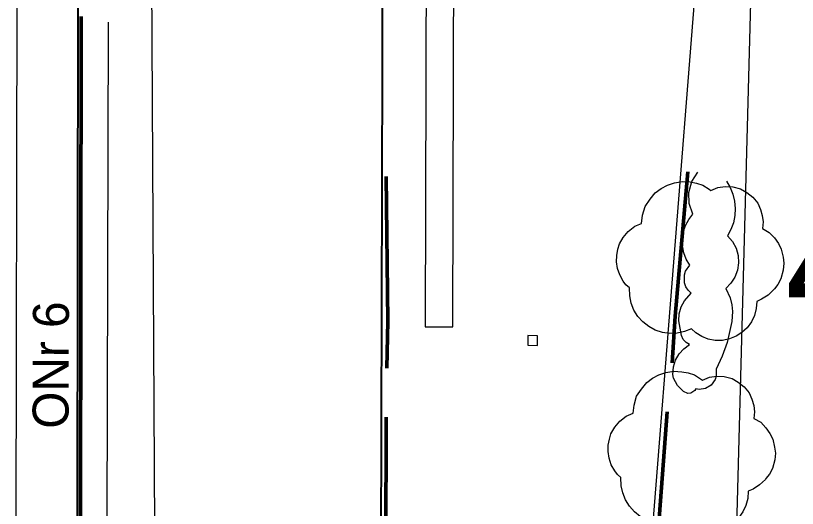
# Model space of a CAD drawing. Header units: metres. Extents: x -208 to 1512, y -277 to 123.
# Drawn here: x 874.89 to 907.51, y 62.93 to 83.48 of the extents above; entities that cross this region are included whole.
import ezdxf

# ---------------------------------------------------------------- set-up
doc = ezdxf.new("R2010")
doc.units = ezdxf.units.M
doc.header["$MEASUREMENT"] = 0
for name, color, linetype in [('740_WienGV_Flwd-Bebauungsplan', 7, 'Continuous'), ('740_WienGV_Flwd-Bebauungsplan Text', 7, 'Continuous'), ('740_WienGV_L_Baum_ -gruppen_ Grünflächen', 7, 'Continuous'), ('740_WienGV_L_Einbauten', 7, 'Continuous'), ('740_WienGV_L_Gebäude', 7, 'Continuous'), ('740_WienGV_L_Mauer_Sockel', 7, 'Continuous'), ('740_WienGV_T_Gebäude', 7, 'Continuous'), ('740_WienGV_T_Straßen_ Gehsteige_ Schienen', 7, 'Continuous'), ('918 Lageplan Beschriftung.x', 7, 'Continuous')]:
    doc.layers.add(name, color=color, linetype=linetype)
doc.styles.add('ERSTELLTER_STIL_12', font='arial.ttf', dxfattribs={"width": 1.000059})
doc.styles.add('ERSTELLTER_STIL_24', font='arial.ttf', dxfattribs={"width": 0.949955})

# ---------------------------------------------------------------- blocks, each defined once
blk = doc.blocks.new('LO0005_2B75[1013]_5', base_point=(896.47, 69.928))
at = {"layer": '740_WienGV_L_Einbauten', "color": 252, "linetype": 'Continuous', "lineweight": 13, "true_color": 0x949494}
for p, q in [((896.273, 70.131), (896.266, 69.731)), ((896.673, 70.124), (896.273, 70.131)), ((896.666, 69.724), (896.673, 70.124)), ((896.266, 69.731), (896.666, 69.724))]:
    blk.add_line(p, q, dxfattribs=at)
blk = doc.blocks.new('GI0007_ATT22(LAUB)_2815[1065]_5', base_point=(903.462, 73.243))
at = {"layer": '740_WienGV_L_Baum_ -gruppen_ Grünflächen', "color": 252, "linetype": 'Continuous', "lineweight": 13, "true_color": 0x949494}
for p, q in [((901.827, 76.272), (902.089, 76.412)), ((902.089, 76.412), (902.384, 76.506)), ((902.384, 76.506), (902.719, 76.559)), ((902.719, 76.559), (903.047, 76.543)), ((903.047, 76.543), (903.305, 76.494)), ((903.305, 76.494), (903.572, 76.409)), ((903.572, 76.409), (903.828, 76.245)), ((904.197, 76.308), (904.507, 76.357)), ((904.507, 76.357), (904.82, 76.342)), ((904.82, 76.342), (905.142, 76.256)), ((901.366, 75.818), (901.585, 76.087)), ((901.585, 76.087), (901.827, 76.272)), ((903.828, 76.245), (903.906, 76.189)), ((903.906, 76.189), (904.197, 76.308)), ((905.142, 76.256), (905.398, 76.107)), ((905.398, 76.107), (905.653, 75.908)), ((901.161, 75.518), (901.366, 75.818)), ((905.653, 75.908), (905.863, 75.656)), ((901.055, 75.152), (901.161, 75.518)), ((905.863, 75.656), (905.972, 75.395)), ((905.972, 75.395), (906.047, 75.135)), ((901.014, 74.814), (901.055, 75.152)), ((906.047, 75.135), (906.082, 74.875)), ((900.728, 74.695), (901.014, 74.814)), ((906.082, 74.875), (906.057, 74.597)), ((900.247, 74.231), (900.456, 74.476)), ((900.456, 74.476), (900.728, 74.695)), ((906.057, 74.597), (906.343, 74.432)), ((906.343, 74.432), (906.558, 74.205)), ((900.088, 73.955), (900.247, 74.231)), ((906.558, 74.205), (906.723, 73.968)), ((899.974, 73.474), (900.024, 73.732)), ((900.024, 73.732), (900.088, 73.955)), ((906.723, 73.968), (906.838, 73.732)), ((906.838, 73.732), (906.921, 73.402)), ((899.97, 73.215), (899.974, 73.474)), ((906.921, 73.402), (906.951, 73.152)), ((900.009, 72.931), (899.97, 73.215)), ((906.951, 73.152), (906.926, 72.864)), ((900.099, 72.661), (900.009, 72.931)), ((906.926, 72.864), (906.825, 72.502)), ((900.248, 72.409), (900.099, 72.661)), ((906.825, 72.502), (906.701, 72.271)), ((900.36, 72.253), (900.248, 72.409)), ((900.507, 72.125), (900.36, 72.253)), ((900.521, 71.787), (900.507, 72.125)), ((906.701, 72.271), (906.559, 72.084)), ((900.58, 71.487), (900.521, 71.787)), ((906.295, 71.825), (906.018, 71.646)), ((906.533, 72.05), (906.295, 71.825)), ((906.559, 72.084), (906.533, 72.05)), ((900.694, 71.196), (900.58, 71.487)), ((905.822, 71.555), (905.797, 71.257)), ((906.018, 71.646), (905.822, 71.555)), ((900.858, 70.934), (900.694, 71.196)), ((905.797, 71.257), (905.722, 70.97)), ((901.068, 70.702), (900.858, 70.934)), ((905.722, 70.97), (905.593, 70.703)), ((901.309, 70.508), (901.068, 70.702)), ((901.585, 70.364), (901.309, 70.508)), ((905.419, 70.463), (905.201, 70.263)), ((905.593, 70.703), (905.419, 70.463)), ((901.882, 70.269), (901.585, 70.364)), ((902.189, 70.223), (901.882, 70.269)), ((902.498, 70.237), (902.189, 70.223)), ((902.803, 70.302), (902.498, 70.237)), ((903.094, 70.421), (902.803, 70.302)), ((903.27, 70.243), (903.094, 70.421)), ((903.521, 70.089), (903.27, 70.243)), ((905.201, 70.263), (904.954, 70.103)), ((903.798, 69.985), (903.521, 70.089)), ((904.09, 69.93), (903.798, 69.985)), ((904.389, 69.934), (904.09, 69.93)), ((904.679, 69.993), (904.389, 69.934)), ((904.954, 70.103), (904.679, 69.993))]:
    blk.add_line(p, q, dxfattribs=at)
blk = doc.blocks.new('GI0007_ATT22(LAUB)_2815[1067]_5', base_point=(903.106, 65.329))
at = {"layer": '740_WienGV_L_Baum_ -gruppen_ Grünflächen', "color": 252, "linetype": 'Continuous', "lineweight": 13, "true_color": 0x949494}
for p, q in [((901.734, 68.497), (902.029, 68.591)), ((902.029, 68.591), (902.363, 68.645)), ((902.363, 68.645), (902.692, 68.629)), ((902.692, 68.629), (902.95, 68.579)), ((902.95, 68.579), (903.217, 68.495)), ((901.23, 68.173), (901.472, 68.357)), ((901.472, 68.357), (901.734, 68.497)), ((903.217, 68.495), (903.473, 68.331)), ((903.473, 68.331), (903.551, 68.274)), ((903.551, 68.274), (903.842, 68.394)), ((903.842, 68.394), (904.152, 68.443)), ((904.152, 68.443), (904.465, 68.427)), ((904.465, 68.427), (904.787, 68.341)), ((904.787, 68.341), (905.043, 68.192)), ((905.043, 68.192), (905.298, 67.994)), ((900.806, 67.603), (901.011, 67.903)), ((901.011, 67.903), (901.23, 68.173)), ((905.298, 67.994), (905.507, 67.741)), ((900.7, 67.237), (900.806, 67.603)), ((905.507, 67.741), (905.617, 67.48)), ((900.659, 66.899), (900.7, 67.237)), ((905.617, 67.48), (905.692, 67.22)), ((905.692, 67.22), (905.727, 66.96)), ((900.373, 66.78), (900.659, 66.899)), ((905.727, 66.96), (905.702, 66.682)), ((899.892, 66.316), (900.1, 66.561)), ((900.1, 66.561), (900.373, 66.78)), ((905.702, 66.682), (905.988, 66.518)), ((899.733, 66.04), (899.892, 66.316)), ((905.988, 66.518), (906.203, 66.29)), ((906.203, 66.29), (906.367, 66.053)), ((899.669, 65.817), (899.733, 66.04)), ((906.367, 66.053), (906.483, 65.817)), ((899.619, 65.559), (899.669, 65.817)), ((906.483, 65.817), (906.566, 65.487)), ((899.614, 65.301), (899.619, 65.559)), ((899.654, 65.016), (899.614, 65.301)), ((906.566, 65.487), (906.596, 65.237)), ((899.744, 64.746), (899.654, 65.016)), ((906.571, 64.949), (906.47, 64.588)), ((906.596, 65.237), (906.571, 64.949)), ((899.893, 64.494), (899.744, 64.746)), ((906.47, 64.588), (906.346, 64.356)), ((900.005, 64.338), (899.893, 64.494)), ((900.152, 64.211), (900.005, 64.338)), ((906.346, 64.356), (906.203, 64.169)), ((900.166, 63.872), (900.152, 64.211)), ((906.178, 64.135), (905.94, 63.91)), ((906.203, 64.169), (906.178, 64.135)), ((900.225, 63.572), (900.166, 63.872)), ((905.467, 63.64), (905.442, 63.342)), ((905.663, 63.731), (905.467, 63.64)), ((905.94, 63.91), (905.663, 63.731)), ((900.339, 63.281), (900.225, 63.572)), ((905.442, 63.342), (905.367, 63.055)), ((900.503, 63.02), (900.339, 63.281)), ((900.713, 62.787), (900.503, 63.02)), ((905.367, 63.055), (905.237, 62.789)), ((900.953, 62.593), (900.713, 62.787)), ((905.237, 62.789), (905.064, 62.548)), ((901.23, 62.449), (900.953, 62.593)), ((901.526, 62.354), (901.23, 62.449)), ((901.834, 62.308), (901.526, 62.354)), ((902.143, 62.323), (901.834, 62.308)), ((902.448, 62.387), (902.143, 62.323)), ((902.739, 62.506), (902.448, 62.387)), ((902.915, 62.328), (902.739, 62.506)), ((903.166, 62.174), (902.915, 62.328)), ((904.846, 62.348), (904.599, 62.188)), ((905.064, 62.548), (904.846, 62.348)), ((903.442, 62.07), (903.166, 62.174)), ((903.735, 62.015), (903.442, 62.07)), ((904.034, 62.019), (903.735, 62.015)), ((904.324, 62.079), (904.034, 62.019)), ((904.599, 62.188), (904.324, 62.079))]:
    blk.add_line(p, q, dxfattribs=at)

msp = doc.modelspace()

# ---------------------------------------------------------------- linework, layer by layer
at = {"layer": '740_WienGV_Flwd-Bebauungsplan', "color": 1, "linetype": 'Continuous', "lineweight": 50, "true_color": 0xfb0106}
for points in [[(877.622, 83.446), (877.607, 62.115), (877.503, 46.48), (877.547, 39.341), (877.456, 19.626), (906.271, 19.8), (929.556, 19.731), (945.449, 19.707), (945.789, 19.701), (950.803, 19.698), (974.599, 19.655)], [(890.358, 76.764), (890.422, 70.729)], [(902.94, 76.968), (902.409, 70.943)], [(902.409, 70.943), (902.29, 68.991)], [(890.422, 70.729), (890.388, 68.775)], [(902.084, 66.955), (901.64, 61.014)], [(890.352, 66.736), (890.341, 61.297), (890.416, 60.701)]]:
    msp.add_lwpolyline(points, dxfattribs=at)
at = {"layer": '740_WienGV_L_Baum_ -gruppen_ Grünflächen', "color": 72, "linetype": 'Continuous', "lineweight": 13, "true_color": 0x69e600}
msp.add_lwpolyline([(892.084, 106.733), (891.98, 70.499), (893.131, 70.498), (893.235, 106.732)], close=True, dxfattribs=at)
for points in [[(905.856, 33.052), (904.719, 52.293), (906.007, 100.177), (912.165, 100.014), (912.187, 100.884)], [(902.342, 68.829), (902.434, 69.111), (902.583, 69.368), (902.78, 69.585), (903.019, 69.757), (902.867, 69.846), (902.751, 69.976), (902.679, 70.132), (902.566, 70.744), (902.584, 71.045), (902.663, 71.33), (902.797, 71.586), (903.088, 71.906), (902.956, 72.021), (902.858, 72.167), (902.802, 72.33), (902.802, 72.661), (902.849, 72.815), (903.029, 73.067), (902.878, 73.316), (902.772, 73.588), (902.715, 73.874), (902.709, 74.165), (902.753, 74.448), (902.845, 74.719), (902.981, 74.97), (903.158, 75.195), (903, 75.638), (902.984, 76.107), (903.108, 76.553), (903.36, 76.942)], [(904.554, 76.57), (904.708, 76.309), (904.823, 76.029), (904.894, 75.734), (904.922, 75.433), (904.905, 75.135), (904.845, 74.842), (904.744, 74.561), (904.602, 74.298), (904.808, 74.06), (904.957, 73.782), (905.042, 73.478), (905.061, 73.164), (905.015, 72.861), (904.906, 72.574), (904.739, 72.317), (904.522, 72.1), (904.706, 71.702), (904.778, 71.419), (904.808, 71.134), (904.78, 70.717), (904.58, 69.848), (904.381, 69.276), (904.12, 68.736), (904.128, 68.448), (904.085, 68.309), (903.921, 68.073), (903.685, 67.929), (903.411, 67.889), (903.275, 67.912), (903.235, 67.843), (903.063, 67.73), (902.941, 67.718), (902.765, 67.798), (902.51, 68.059), (902.345, 68.353), (902.312, 68.51), (902.342, 68.829)]]:
    msp.add_lwpolyline(points, dxfattribs=at)
at = {"layer": '740_WienGV_L_Gebäude', "color": 252, "linetype": 'Continuous', "lineweight": 13, "true_color": 0x949494}
msp.add_lwpolyline([(880.356, 123.114), (880.688, 62.103)], dxfattribs=at)
at = {"layer": '740_WienGV_L_Gebäude', "color": 7, "linetype": 'Continuous', "lineweight": 25}
msp.add_lwpolyline([(890.14, 61.303), (890.308, 121.698), (891.647, 122.144), (907.422, 120.095)], dxfattribs=at)
at = {"layer": '740_WienGV_L_Mauer_Sockel', "color": 252, "linetype": 'Continuous', "lineweight": 13, "true_color": 0x8a8a8a}
msp.add_line((901.373, 60.85), (904.665, 102.283), dxfattribs=at)
at = {"layer": '740_WienGV_T_Gebäude', "color": 7, "linetype": 'Continuous', "lineweight": 25}
msp.add_line((877.479, 62.294), (877.533, 123.114), dxfattribs=at)
at = {"layer": '740_WienGV_T_Gebäude', "color": 7, "linetype": 'Continuous', "lineweight": 18}
msp.add_line((878.758, 83.197), (878.704, 62.271), dxfattribs=at)
at = {"layer": '740_WienGV_T_Straßen_ Gehsteige_ Schienen', "color": 8, "linetype": 'Continuous', "lineweight": 13}
msp.add_line((874.948, 86.12), (874.893, 61.221), dxfattribs=at)

# ---------------------------------------------------------------- block references
at = {"layer": '740_WienGV_L_Baum_ -gruppen_ Grünflächen', "color": 72, "linetype": 'Continuous', "lineweight": 13, "true_color": 0x69e600}
for name, p in [('GI0007_ATT22(LAUB)_2815[1065]_5', (903.462, 73.243)), ('GI0007_ATT22(LAUB)_2815[1067]_5', (903.106, 65.329))]:
    msp.add_blockref(name, p, dxfattribs=at)
at = {"layer": '740_WienGV_L_Einbauten', "color": 252, "linetype": 'Continuous', "lineweight": 13, "true_color": 0x949494}
msp.add_blockref('LO0005_2B75[1013]_5', (896.47, 69.928), dxfattribs=at)

# ---------------------------------------------------------------- texts
at = {"layer": '740_WienGV_Flwd-Bebauungsplan Text', "color": 1, "linetype": 'Continuous', "lineweight": 0, "insert": (907.084, 70.881), "char_height": 3.90336, "attachment_point": 7, "rotation": 0.0941, "style": 'ERSTELLTER_STIL_12'}
msp.add_mtext('\\A1;{\\pql;\\fArial|b1|i0|c0|p0;\\W1.000059;4.5m}', dxfattribs=at)
at = {"layer": '918 Lageplan Beschriftung.x', "color": 5, "linetype": 'Continuous', "lineweight": 0, "insert": (877.121, 66.247), "char_height": 1.5, "attachment_point": 7, "rotation": 89.7942, "style": 'ERSTELLTER_STIL_24'}
msp.add_mtext('\\A1;{\\pql;\\fArial|b0|i0|c0|p0;\\W0.949955;ONr \\fArial|b0|i0|c0|p0;\\W0.949955;6}', dxfattribs=at)

doc.saveas('drawing.dxf')
